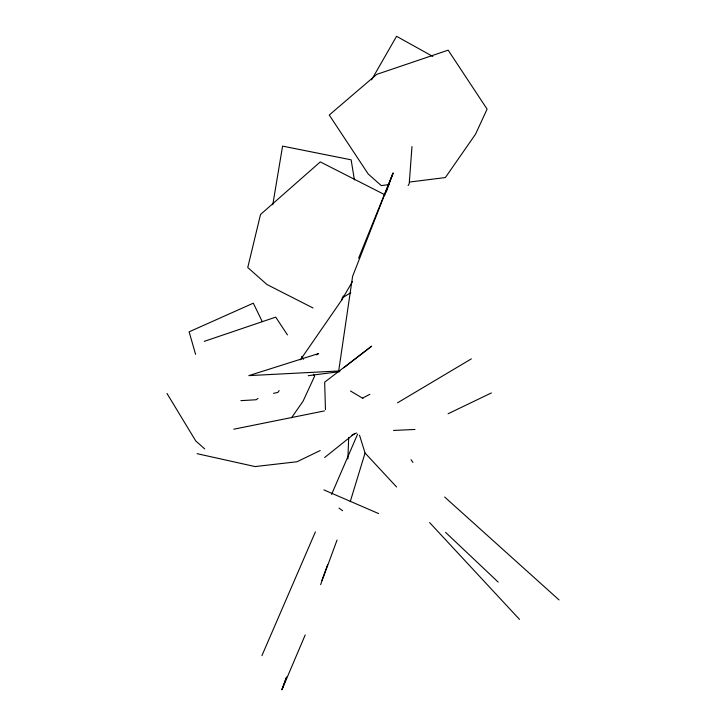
<?xml version="1.0" encoding="UTF-8"?>
<svg xmlns="http://www.w3.org/2000/svg" width="726" height="726" viewBox="0 0 726 726"><rect width="100%" height="100%" fill="white"/><g stroke="black" fill="none" stroke-linecap="round" stroke-linejoin="round"><path stroke-width="1.09" d="M347.872 458.941L348.698 437.424M411.978 146.525L409.237 183.642L408.103 185.593M338.797 370.215L352.6 276.343L393.056 173.069L386.205 192.227M272.785 204.696L282.577 146.117L351.148 159.829L354.397 179.93M350.25 501.593L365.06 453.024L359.515 435.164M305.21 634.941L281.933 689.7L286.189 678.039M321.827 580.537L327.644 564.637M281.933 689.7L286.625 676.968M320.629 584.63L337.045 540.053M300.41 359.815L341.628 300.183L343.325 295.981M358.626 258.166L393.056 173.069M261.914 655.66L315.393 531.877M331.573 494.424L357.637 434.094M371.567 79.86L396.559 36.3L432.805 56.447M341.628 300.183L352.419 281.579M279.156 390.561L277.867 392.421L273.511 393.338M291.543 417.749L303.105 401.133L314.648 376.095L313.414 374.217M324.658 457.498L354.751 433.413M343.77 367.81L371.658 346.166L324.658 382.166L325.466 409.636M257.975 398.411L256.169 399.745L240.869 400.652M316.727 354.905L318.542 353.562L248.846 375.623L339.768 370.922M342.1 298.014L350.74 292.714M397.512 402.821L471.346 358.871M362.864 397.948L369.897 394.291M320.211 450.537L297.016 461.745L255.098 466.573L197.118 453.686M351.475 435.428L356.52 432.986M448.096 413.747L491.375 392.947M204.269 341.356L275.717 317.135L287.46 334.913M233.772 429.211L324.413 410.916M308.269 375.687L339.759 371.621M389.136 184.604L381.259 185.593L368.191 173.977L329.259 115.026L376.712 74.388L448.169 50.167L487.092 109.127L475.548 134.165L445.365 177.552L409.373 182.063M393.51 430.436L414.954 429.465M323.914 489.914L378.6 513.572M385.179 194.94L320.284 161.898L260.525 214.479L247.757 267.522L266.977 284.538L313.024 307.978M350.486 390.987L362.9 398.392M338.988 508.118L342.627 510.732M204.732 448.931L195.748 440.945L166.962 393.419M444.675 497.038L559.038 599.93M445.573 532.358L498.199 582.116M365.06 453.024L396.568 486.955M429.61 522.557L519.507 619.405M411.052 459.667L412.94 462.435M301.671 356.439L303.522 359.243M262.231 321.545L253.32 303.187L189.123 331.836L195.584 354.342"/></g></svg>
